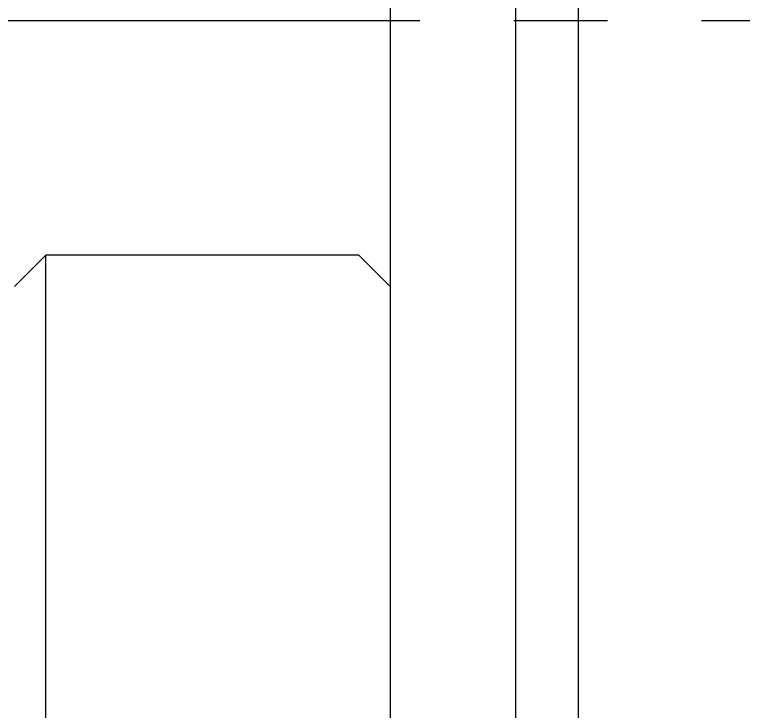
# Model space of a CAD drawing. Extents: x -684 to 8, y -39 to 438.
# Drawn here: x -514.96 to -503.32, y 19.03 to 30.15 of the extents above; entities that cross this region are included whole.
import ezdxf

# ---------------------------------------------------------------- set-up
doc = ezdxf.new("R2010")
doc.units = 0
doc.linetypes.add('CENTER', pattern=[12, 7.5, -1.5, 1.5, -1.5])
doc.linetypes.add('CONTINOUS', pattern=[0])
doc.layers.get('0').update_dxf_attribs({"linetype": 'CONTINUOUS'})
doc.layers.add('CENTER', color=1, linetype='CENTER')

msp = doc.modelspace()

# ---------------------------------------------------------------- linework, layer by layer
at = {"color": 7, "linetype": 'CONTINOUS'}
for p, q in [((-506.957, 70.061), (-506.957, -9.939)), ((-505.957, 70.061), (-505.957, -9.939)), ((-508.957, 68.061), (-508.957, -7.939)), ((-514.957, 25.811), (-514.457, 26.311)), ((-514.457, -1.189), (-514.457, 26.311)), ((-509.457, 26.311), (-514.457, 26.311)), ((-509.457, 26.311), (-508.957, 25.811))]:
    msp.add_line(p, q, dxfattribs=at)
at = {"layer": 'CENTER', "color": 1, "linetype": 'CENTER'}
msp.add_line((-551.985, 30.061), (3.971, 30.061), dxfattribs=at)

doc.saveas('drawing.dxf')
